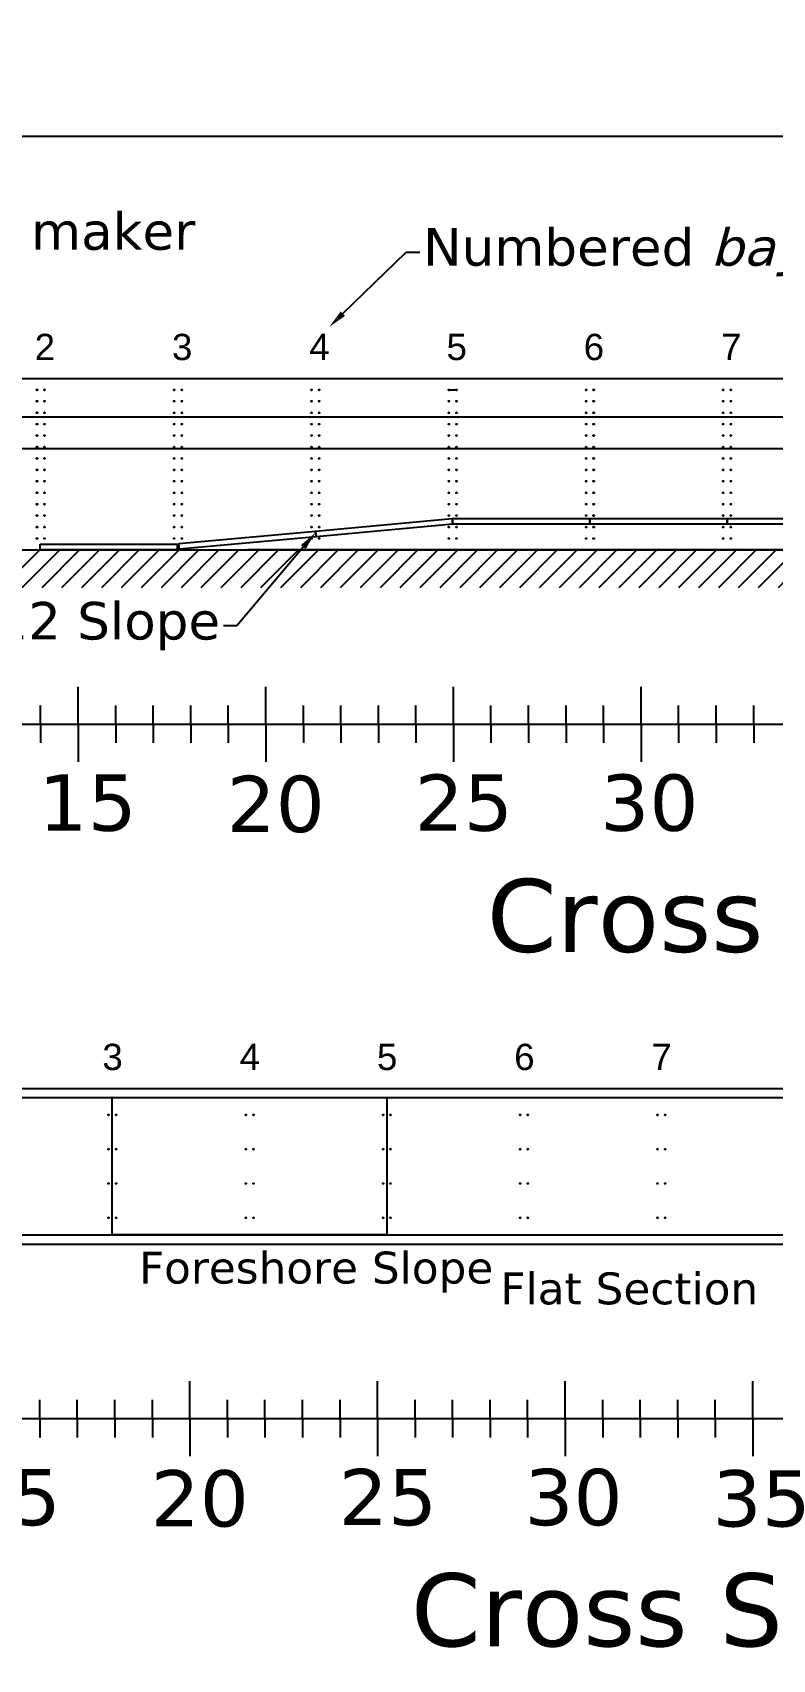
# Model space of a CAD drawing. Header units: feet. Extents: x 0 to 695, y -979 to -294.
# Drawn here: x 27.12 to 46.83, y -381.27 to -337.9 of the extents above; entities that cross this region are included whole.
import ezdxf
from ezdxf import colors
from ezdxf.entities.mleader import LeaderData, LeaderLine
from ezdxf.math import Vec2, Vec3

# ---------------------------------------------------------------- set-up
doc = ezdxf.new("R2010")
doc.units = ezdxf.units.FT
doc.header["$MEASUREMENT"] = 0
doc.header["$PDMODE"] = 35
for name, color, linetype in [('0.5 m slice', 1, 'Continuous'), ('ATM Mangroves', 3, 'Continuous'), ('Beach Slopes', 80, 'Continuous'), ('LS-DYNA', 4, 'Continuous'), ('Max Crest Water Height', 130, 'Continuous'), ('Max Water Level', 210, 'Continuous'), ('No of Bays', 2, 'Continuous'), ('Slabs', 7, 'Continuous')]:
    doc.layers.add(name, color=color, linetype=linetype)
doc.styles.get("Standard").update_dxf_attribs({"font": 'verdana.ttf'})
doc.dimstyles.new('Meters', dxfattribs={"dimscale": 0.25, "dimtxt": 1, "dimasz": 0.18, "dimexe": 0.178, "dimexo": 0.0625, "dimgap": 0.09, "dimtad": 0, "dimtih": 1, "dimtoh": 1, "dimzin": 0, "dimdsep": 46, "dimtxsty": 'Standard', "dimcen": 0.09, "dimazin": 0, "dimtfac": 1, "dimtofl": 0, "dimtmove": 0, "dimatfit": 3, "dimfxl": 0.5, "dimfxlon": 1, "dimtolj": 1, "dimtzin": 0, "dimarcsym": 0})

# ---------------------------------------------------------------- blocks, each defined once
blk = doc.blocks.new('*D65')
at = {"layer": 'ATM Mangroves', "color": 0, "lineweight": -2, "transparency": 16777216}
for p, q in [((67.799, -348.993), (67.968, -348.993)), ((67.924, -348.993), (67.924, -348.743)), ((67.924, -348.743), (68.174, -348.743)), ((67.924, -350.605), (67.924, -349.243)), ((67.799, -350.855), (67.968, -350.855))]:
    blk.add_line(p, q, dxfattribs=at)
at = {"layer": 'ATM Mangroves', "color": 0, "transparency": 16777216}
for points in [[(67.882, -349.243), (67.965, -349.243), (67.924, -348.993)], [(67.882, -350.605), (67.965, -350.605), (67.924, -350.855)]]:
    blk.add_solid(points, dxfattribs=at)
at = {"layer": 'Defpoints', "color": 0, "transparency": 16777216}
for p in [(41.219, -348.993), (38.414, -350.855), (67.924, -350.855)]:
    blk.add_point(p, dxfattribs=at)
at = {"layer": 'ATM Mangroves', "color": 0, "transparency": 16777216, "insert": (69.469, -348.743), "char_height": 0.25, "attachment_point": 5}
blk.add_mtext('\\A1;{\\H1.1x;1.9 m (6.1 ft)}', dxfattribs=at)
blk = doc.blocks.new('*D66')
at = {"layer": 'ATM Mangroves', "color": 0, "lineweight": -2, "transparency": 16777216}
for p, q in [((67.794, -348.143), (67.963, -348.143)), ((67.919, -348.143), (67.919, -347.873)), ((67.919, -347.873), (68.169, -347.873)), ((67.919, -350.605), (67.919, -348.393)), ((67.794, -350.855), (67.963, -350.855))]:
    blk.add_line(p, q, dxfattribs=at)
at = {"layer": 'ATM Mangroves', "color": 0, "transparency": 16777216}
for points in [[(67.877, -348.393), (67.961, -348.393), (67.919, -348.143)], [(67.877, -350.605), (67.961, -350.605), (67.919, -350.855)]]:
    blk.add_solid(points, dxfattribs=at)
at = {"layer": 'Defpoints', "color": 0, "transparency": 16777216}
for p in [(43.801, -348.143), (42.071, -350.855), (67.919, -350.855)]:
    blk.add_point(p, dxfattribs=at)
at = {"layer": 'ATM Mangroves', "color": 0, "transparency": 16777216, "insert": (69.475, -347.873), "char_height": 0.25, "width": 3.78758, "attachment_point": 5}
blk.add_mtext('\\A1;{\\H1.1x;2.7 m (8.9 ft)}', dxfattribs=at)
blk = doc.blocks.new('*D110')
at = {"color": 0, "lineweight": -2, "transparency": 16777216}
for p, q in [((5.44, -341.666), (5.44, -340.166)), ((109.843, -341.666), (109.843, -340.166)), ((6.44, -340.666), (50.787, -340.666)), ((108.843, -340.666), (67.289, -340.666))]:
    blk.add_line(p, q, dxfattribs=at)
at = {"color": 0, "transparency": 16777216}
for points in [[(6.44, -340.499), (6.44, -340.833), (5.44, -340.666)], [(108.843, -340.499), (108.843, -340.833), (109.843, -340.666)]]:
    blk.add_solid(points, dxfattribs=at)
at = {"layer": 'Defpoints', "color": 0, "transparency": 16777216}
for p in [(109.843, -340.666), (5.44, -347.121), (109.843, -347.121)]:
    blk.add_point(p, dxfattribs=at)
at = {"color": 0, "transparency": 16777216, "insert": (59.038, -340.666), "char_height": 0.875, "attachment_point": 5}
blk.add_mtext('\\A1;{\\H1.71429x;104 m (341 ft)}', dxfattribs=at)

msp = doc.modelspace()

# ---------------------------------------------------------------- hatches: boundary and pattern name
at = {"transparency": 33554687}
h = msp.add_hatch(dxfattribs=at)
h.set_pattern_fill('ANSI31', color=256, scale=3)
h.set_pattern_definition([(45, (0.40018, 63.69067), (-0.26516504, 0.26516504), [])])
h.paths.add_polyline_path([(12.81, -351.693), (5.44, -351.693), (5.44, -352.693), (100.491, -352.693), (101.491, -352.693), (101.491, -349.035), (109.608, -349.035), (109.608, -348.035), (100.7, -348.035), (100.7, -351.693), (13.064, -351.693)])

# ---------------------------------------------------------------- linework, layer by layer
for p, q in [((13.064, -347.121), (100.491, -347.121)), ((13.064, -351.693), (100.491, -351.693)), ((23.682, -351.693), (100.7, -351.693)), ((49.292, -351.693), (32.852, -351.693)), ((32.852, -351.693), (34.772, -351.693)), ((49.292, -351.693), (34.772, -351.693))]:
    msp.add_line(p, q, dxfattribs=at)
at = {"color": 0, "transparency": 33554687}
for p, q in [((28.335, -356.338), (28.335, -355.338)), ((33.335, -356.338), (33.335, -355.338)), ((38.335, -356.338), (38.335, -355.338)), ((43.335, -356.338), (43.335, -355.338)), ((27.335, -356.338), (27.335, -355.838)), ((29.335, -356.338), (29.335, -355.838)), ((30.335, -356.338), (30.335, -355.838)), ((31.335, -356.338), (31.335, -355.838)), ((32.335, -356.338), (32.335, -355.838)), ((34.335, -356.338), (34.335, -355.838)), ((35.335, -356.338), (35.335, -355.838)), ((36.335, -356.338), (36.335, -355.838)), ((37.335, -356.338), (37.335, -355.838)), ((39.335, -356.338), (39.335, -355.838)), ((40.335, -356.338), (40.335, -355.838)), ((41.335, -356.338), (41.335, -355.838)), ((42.335, -356.338), (42.335, -355.838)), ((44.335, -356.338), (44.335, -355.838)), ((45.335, -356.338), (45.335, -355.838)), ((46.335, -356.338), (46.335, -355.838)), ((26.335, -356.338), (27.335, -356.338)), ((27.335, -356.338), (27.335, -356.838)), ((27.335, -356.338), (28.335, -356.338)), ((28.335, -356.338), (28.335, -357.338)), ((28.335, -356.338), (29.335, -356.338)), ((29.335, -356.338), (29.335, -356.838)), ((29.335, -356.338), (30.335, -356.338)), ((30.335, -356.338), (30.335, -356.838)), ((30.335, -356.338), (31.335, -356.338)), ((31.335, -356.338), (31.335, -356.838)), ((31.335, -356.338), (32.335, -356.338)), ((32.335, -356.338), (32.335, -356.838)), ((32.335, -356.338), (33.335, -356.338)), ((33.335, -356.338), (34.335, -356.338)), ((33.335, -356.338), (33.335, -357.338)), ((34.335, -356.338), (34.335, -356.838)), ((34.335, -356.338), (35.335, -356.338)), ((35.335, -356.338), (35.335, -356.838)), ((35.335, -356.338), (36.335, -356.338)), ((36.335, -356.338), (36.335, -356.838)), ((36.335, -356.338), (37.335, -356.338)), ((37.335, -356.338), (37.335, -356.838)), ((37.335, -356.338), (38.335, -356.338)), ((38.335, -356.338), (39.335, -356.338)), ((38.335, -356.338), (38.335, -357.338)), ((39.335, -356.338), (39.335, -356.838)), ((39.335, -356.338), (40.335, -356.338)), ((40.335, -356.338), (40.335, -356.838)), ((40.335, -356.338), (41.335, -356.338)), ((41.335, -356.338), (41.335, -356.838)), ((41.335, -356.338), (42.335, -356.338)), ((42.335, -356.338), (42.335, -356.838)), ((42.335, -356.338), (43.335, -356.338)), ((43.335, -356.338), (43.335, -357.338)), ((43.335, -356.338), (44.335, -356.338)), ((44.335, -356.338), (44.335, -356.838)), ((44.335, -356.338), (45.335, -356.338)), ((45.335, -356.338), (45.335, -356.838)), ((45.335, -356.338), (46.335, -356.338)), ((46.335, -356.338), (46.335, -356.838)), ((46.335, -356.338), (47.335, -356.338)), ((31.312, -374.85), (31.312, -373.85)), ((36.312, -374.85), (36.312, -373.85)), ((41.312, -374.85), (41.312, -373.85)), ((46.312, -374.85), (46.312, -373.85)), ((27.312, -374.85), (27.312, -374.35)), ((28.312, -374.85), (28.312, -374.35)), ((29.312, -374.85), (29.312, -374.35)), ((30.312, -374.85), (30.312, -374.35)), ((32.312, -374.85), (32.312, -374.35)), ((33.312, -374.85), (33.312, -374.35)), ((34.312, -374.85), (34.312, -374.35)), ((35.312, -374.85), (35.312, -374.35)), ((37.312, -374.85), (37.312, -374.35)), ((38.312, -374.85), (38.312, -374.35)), ((39.312, -374.85), (39.312, -374.35)), ((40.312, -374.85), (40.312, -374.35)), ((42.312, -374.85), (42.312, -374.35)), ((43.312, -374.85), (43.312, -374.35)), ((44.312, -374.85), (44.312, -374.35)), ((45.312, -374.85), (45.312, -374.35)), ((26.312, -374.85), (27.312, -374.85)), ((27.312, -374.85), (27.312, -375.35)), ((27.312, -374.85), (28.312, -374.85)), ((28.312, -374.85), (28.312, -375.35)), ((28.312, -374.85), (29.312, -374.85)), ((29.312, -374.85), (29.312, -375.35)), ((29.312, -374.85), (30.312, -374.85)), ((30.312, -374.85), (30.312, -375.35)), ((30.312, -374.85), (31.312, -374.85)), ((31.312, -374.85), (32.312, -374.85)), ((31.312, -374.85), (31.312, -375.85)), ((32.312, -374.85), (32.312, -375.35)), ((32.312, -374.85), (33.312, -374.85)), ((33.312, -374.85), (33.312, -375.35)), ((33.312, -374.85), (34.312, -374.85)), ((34.312, -374.85), (34.312, -375.35)), ((34.312, -374.85), (35.312, -374.85)), ((35.312, -374.85), (35.312, -375.35)), ((35.312, -374.85), (36.312, -374.85)), ((36.312, -374.85), (37.312, -374.85)), ((36.312, -374.85), (36.312, -375.85)), ((37.312, -374.85), (37.312, -375.35)), ((37.312, -374.85), (38.312, -374.85)), ((38.312, -374.85), (38.312, -375.35)), ((38.312, -374.85), (39.312, -374.85)), ((39.312, -374.85), (39.312, -375.35)), ((39.312, -374.85), (40.312, -374.85)), ((40.312, -374.85), (40.312, -375.35)), ((40.312, -374.85), (41.312, -374.85)), ((41.312, -374.85), (41.312, -375.85)), ((41.312, -374.85), (42.312, -374.85)), ((42.312, -374.85), (42.312, -375.35)), ((42.312, -374.85), (43.312, -374.85)), ((43.312, -374.85), (43.312, -375.35)), ((43.312, -374.85), (44.312, -374.85)), ((44.312, -374.85), (44.312, -375.35)), ((44.312, -374.85), (45.312, -374.85)), ((45.312, -374.85), (45.312, -375.35)), ((45.312, -374.85), (46.312, -374.85)), ((46.312, -374.85), (47.312, -374.85)), ((46.312, -374.85), (46.312, -375.85))]:
    msp.add_line(p, q, dxfattribs=at)
at = {"transparency": 33554687}
for points in [[(3.438, -366.047), (108.341, -366.047), (108.341, -370.205), (3.438, -370.205)], [(108.091, -366.297), (3.688, -366.297), (3.688, -369.955), (108.091, -369.955)]]:
    msp.add_lwpolyline(points, close=True, dxfattribs=at)
at = {"color": 0, "transparency": 33554687}
for centre in [(27.238, -347.426), (27.441, -347.426), (30.895, -347.426), (31.098, -347.426), (34.553, -347.426), (34.756, -347.426), (38.21, -347.426), (38.414, -347.426), (41.868, -347.426), (42.071, -347.426), (45.526, -347.426), (45.729, -347.426)]:
    msp.add_circle(centre, 0.0127, dxfattribs=at)
at = {"transparency": 33554687}
for centre in [(27.238, -347.73), (27.441, -347.73), (30.895, -347.73), (31.098, -347.73), (34.553, -347.73), (34.756, -347.73), (38.21, -347.73), (38.414, -347.73), (41.868, -347.73), (42.071, -347.73), (45.526, -347.73), (45.729, -347.73), (27.238, -348.035), (27.441, -348.035), (30.895, -348.035), (31.098, -348.035), (34.553, -348.035), (34.756, -348.035), (38.21, -348.035), (38.414, -348.035), (41.868, -348.035), (42.071, -348.035), (45.526, -348.035), (45.729, -348.035), (27.238, -348.34), (27.238, -348.645), (27.441, -348.34), (27.441, -348.645), (30.895, -348.34), (30.895, -348.645), (31.098, -348.34), (31.098, -348.645), (34.553, -348.34), (34.553, -348.645), (34.756, -348.34), (34.756, -348.645), (38.21, -348.34), (38.21, -348.645), (38.414, -348.34), (38.414, -348.645), (41.868, -348.34), (41.868, -348.645), (42.071, -348.34), (42.071, -348.645), (45.526, -348.34), (45.526, -348.645), (45.729, -348.34), (45.729, -348.645), (27.238, -348.95), (27.441, -348.95), (30.895, -348.95), (31.098, -348.95), (34.553, -348.95), (34.756, -348.95), (38.21, -348.95), (38.414, -348.95), (41.868, -348.95), (42.071, -348.95), (45.526, -348.95), (45.729, -348.95), (27.238, -349.254), (27.238, -349.559), (27.441, -349.254), (27.441, -349.559), (30.895, -349.254), (30.895, -349.559), (31.098, -349.254), (31.098, -349.559), (34.553, -349.254), (34.553, -349.559), (34.756, -349.254), (34.756, -349.559), (38.21, -349.254), (38.21, -349.559), (38.414, -349.254), (38.414, -349.559), (41.868, -349.254), (41.868, -349.559), (42.071, -349.254), (42.071, -349.559), (45.526, -349.254), (45.526, -349.559), (45.729, -349.254), (45.729, -349.559), (27.238, -349.864), (27.441, -349.864), (30.895, -349.864), (31.098, -349.864), (34.553, -349.864), (34.756, -349.864), (38.21, -349.864), (38.414, -349.864), (41.868, -349.864), (42.071, -349.864), (45.526, -349.864), (45.729, -349.864), (27.238, -350.169), (27.441, -350.169), (30.895, -350.169), (31.098, -350.169), (34.553, -350.169), (34.756, -350.169), (38.21, -350.169), (38.414, -350.169), (41.868, -350.169), (42.071, -350.169), (45.526, -350.169), (45.729, -350.169), (27.238, -350.474), (27.238, -350.778), (27.441, -350.474), (27.441, -350.778), (30.895, -350.474), (30.895, -350.778), (31.098, -350.474), (31.098, -350.778), (34.553, -350.474), (34.553, -350.778), (34.756, -350.474), (34.756, -350.778), (38.21, -350.474), (38.21, -350.778), (38.414, -350.474), (38.414, -350.778), (41.868, -350.474), (41.868, -350.474), (41.868, -350.778), (42.071, -350.474), (42.071, -350.474), (42.071, -350.778), (45.526, -350.474), (45.526, -350.474), (45.526, -350.778), (45.729, -350.474), (45.729, -350.474), (45.729, -350.778), (27.238, -351.083), (27.441, -351.083), (30.895, -351.083), (31.098, -351.083), (34.553, -351.083), (34.756, -351.083), (38.21, -351.083), (38.414, -351.083), (41.868, -351.083), (42.071, -351.083), (45.526, -351.083), (45.729, -351.083), (27.238, -351.388), (27.441, -351.388), (30.895, -351.388), (31.098, -351.388), (34.553, -351.388), (34.756, -351.388), (38.21, -351.388), (38.414, -351.388), (41.868, -351.388), (42.071, -351.388), (45.526, -351.388), (45.729, -351.388), (29.143, -366.754), (29.346, -366.754), (32.801, -366.754), (33.004, -366.754), (36.458, -366.754), (36.661, -366.754), (40.116, -366.754), (40.319, -366.754), (43.773, -366.754), (43.977, -366.754), (29.143, -367.669), (29.346, -367.669), (32.801, -367.669), (33.004, -367.669), (36.458, -367.669), (36.661, -367.669), (40.116, -367.669), (40.319, -367.669), (43.773, -367.669), (43.977, -367.669), (29.143, -368.583), (29.346, -368.583), (32.801, -368.583), (33.004, -368.583), (36.458, -368.583), (36.661, -368.583), (40.116, -368.583), (40.319, -368.583), (43.773, -368.583), (43.977, -368.583), (29.143, -369.497), (29.346, -369.497), (32.801, -369.497), (33.004, -369.497), (36.458, -369.497), (36.661, -369.497), (40.116, -369.497), (40.319, -369.497), (43.773, -369.497), (43.977, -369.497)]:
    msp.add_circle(centre, 0.0127, dxfattribs=at)
at = {"layer": 'ATM Mangroves', "color": 7, "transparency": 33554687}
msp.add_line((38.21, -347.426), (38.414, -347.426), dxfattribs=at)
msp.add_lwpolyline([(47.548, -366.297), (36.559, -366.297), (36.559, -369.947), (47.548, -369.947)], close=True, dxfattribs=at)
at = {"layer": 'Beach Slopes', "transparency": 33554687}
msp.add_lwpolyline([(36.559, -369.951), (29.238, -369.94), (29.238, -366.283), (36.559, -366.293)], close=True, dxfattribs=at)
at = {"layer": 'LS-DYNA', "transparency": 33554687}
msp.add_line((38.308, -350.855), (38.308, -350.853), dxfattribs=at)
at = {"layer": 'Max Crest Water Height', "color": 7, "transparency": 33554687}
msp.add_line((13.265, -348.143), (100.7, -348.143), dxfattribs=at)
at = {"layer": 'Max Water Level', "transparency": 33554687}
msp.add_line((13.265, -348.993), (96.458, -348.993), dxfattribs=at)
at = {"layer": 'Slabs', "transparency": 33554687}
for points in [[(34.663, -351.189), (38.305, -350.855), (38.319, -351.007), (34.677, -351.341)], [(38.312, -350.855), (41.97, -350.855), (41.97, -351.007), (38.312, -351.007)], [(41.97, -350.855), (45.627, -350.855), (45.627, -351.007), (41.97, -351.007)], [(45.627, -350.855), (49.285, -350.855), (49.285, -351.007), (45.627, -351.007)], [(31.02, -351.524), (34.663, -351.189), (34.677, -351.341), (31.034, -351.675)], [(27.318, -351.54), (30.976, -351.54), (30.976, -351.693), (27.318, -351.693)]]:
    msp.add_lwpolyline(points, close=True, dxfattribs=at)

# ---------------------------------------------------------------- texts
at = {"color": 0, "transparency": 33554687, "char_height": 0.85, "attachment_point": 1}
for s, width, insert in [('Foreshore Slope', 8.92009, (29.954, -370.399)), ('Flat Section', 14.66845, (39.586, -370.953))]:
    msp.add_mtext_dynamic_manual_height_columns(s, width=width, gutter_width=1, heights=[0], dxfattribs=dict(at, insert=insert))
at = {"layer": '0.5 m slice', "color": 1, "transparency": 33554687, "attachment_point": 1}
for s, width, insert, char_height in [('{\\C0;15}', 2.95774, (27.276, -357.679), 1.5), ('{\\C0;20}', 2.95774, (32.289, -357.713), 1.5), ('{\\C0;25}', 2.95774, (37.302, -357.679), 1.5), ('{\\C0;30}', 2.95774, (42.247, -357.679), 1.5), ('{\\C0;Cross Shore Location, x(m)}', 46.22334, (39.222, -360.462), 1.94514), ('{\\C0;15}', 2.95774, (25.253, -376.191), 1.5), ('{\\C0;20}', 2.95774, (30.266, -376.225), 1.5), ('{\\C0;25}', 2.95774, (35.279, -376.191), 1.5), ('{\\C0;30}', 2.95774, (40.225, -376.191), 1.5), ('{\\C0;35}', 2.95774, (45.238, -376.225), 1.5), ('{\\C0;Cross Shore Location, x(m)}', 46.22334, (37.2, -378.974), 1.94514)]:
    msp.add_mtext_dynamic_manual_height_columns(s, width=width, gutter_width=9.726, heights=[0], dxfattribs=dict(at, insert=insert, char_height=char_height))
at = {"layer": 'No of Bays', "color": 0, "transparency": 33554687, "char_height": 3.5, "width": 19.93909, "attachment_point": 1}
for s, insert in [('{\\f@Arial Unicode MS|b0|i0|c0|p34;\\H0.2x;2}', (27.176, -345.932)), ('{\\f@Arial Unicode MS|b0|i0|c0|p34;\\H0.2x;3}', (30.834, -345.932)), ('{\\f@Arial Unicode MS|b0|i0|c0|p34;\\H0.2x;4}', (34.491, -345.932)), ('{\\f@Arial Unicode MS|b0|i0|c0|p34;\\H0.2x;5}', (38.149, -345.932)), ('{\\f@Arial Unicode MS|b0|i0|c0|p34;\\H0.2x;6}', (41.806, -345.932)), ('{\\f@Arial Unicode MS|b0|i0|c0|p34;\\H0.2x;7}', (45.464, -345.932)), ('{\\f@Arial Unicode MS|b0|i0|c0|p34;\\H0.2x;3}', (28.98, -364.858)), ('{\\f@Arial Unicode MS|b0|i0|c0|p34;\\H0.2x;4}', (32.637, -364.858)), ('{\\f@Arial Unicode MS|b0|i0|c0|p34;\\H0.2x;5}', (36.295, -364.858)), ('{\\f@Arial Unicode MS|b0|i0|c0|p34;\\H0.2x;6}', (39.953, -364.858)), ('{\\f@Arial Unicode MS|b0|i0|c0|p34;\\H0.2x;7}', (43.61, -364.858))]:
    msp.add_mtext(s, dxfattribs=dict(at, insert=insert))

# ---------------------------------------------------------------- dimensions: what is measured, and where the dimension line sits
at = {"transparency": 33554687}
dim = msp.add_linear_dim(base=(109.843, -340.666), p1=(5.44, -347.121), p2=(109.843, -347.121), text='{\\H1.71429x;<> (341 ft)}', dimstyle='Meters', override={"dimtxt": 3.5, "dimasz": 4, "dimexe": 2, "dimgap": 3, "dimdec": 0, "dimpost": ' m', "dimfxl": 4}, dxfattribs=at)
dim.commit()
dim.dimension.update_dxf_attribs({"geometry": '*D110', "text_midpoint": (59.038, -340.666), "dimtype": 160})
at = {"layer": 'ATM Mangroves', "color": 7, "transparency": 33554687}
for base, p1, p2, text, picture, middle in [((67.919, -350.855), (43.801, -348.143), (42.071, -350.855), '{\\H1.1x;<> (8.9 ft)}', '*D66', (69.475, -347.873)), ((67.924, -350.855), (41.219, -348.993), (38.414, -350.855), '{\\H1.1x;<> (6.1 ft)}', '*D65', (69.469, -348.743))]:
    dim = msp.add_linear_dim(base=base, p1=p1, p2=p2, angle=90, text=text, dimstyle='Meters', override={"dimasz": 1, "dimdec": 1, "dimpost": ' m'}, dxfattribs=at)
    dim.commit()
    dim.dimension.update_dxf_attribs({"geometry": picture, "text_midpoint": middle, "dimtype": 160})

# ---------------------------------------------------------------- leaders
at = {"transparency": 33554687}
ml = msp.add_multileader_mtext('Standard', dxfattribs=at)
ml.set_content('Piston-type wave maker', color=256)
ml.set_leader_properties()
ml.build(insert=Vec2(0, 0))
ml.multileader.update_dxf_attribs({"dogleg_length": 0.36, "arrow_head_size": 0.5})
ctx = ml.context
ctx.base_point, ctx.char_height, ctx.arrow_head_size, ctx.landing_gap_size, ctx.plane_origin = Vec3(14.769, -343.329), 1, 0.5, 0.09, Vec3(10.812, -345.871)
notes = []
notes.append((ctx, [(0, (1, 1, 0), (14.409, -343.329), (1, 0), 0.36, [(0, [(10.812, -345.871)], 0, [])])]))
ctx.mtext.insert, ctx.mtext.flow_direction = Vec3(14.859, -342.69), 5
ml = msp.add_multileader_mtext('Standard', dxfattribs=at)
ml.set_content('Numbered {\\fVerdana|b0|i1|c0|p34;bays}', color=256)
ml.set_leader_properties()
ml.build(insert=Vec2(0, 0))
ml.multileader.update_dxf_attribs({"dogleg_length": 0.36, "arrow_head_size": 0.5})
ctx = ml.context
ctx.base_point, ctx.char_height, ctx.arrow_head_size, ctx.landing_gap_size, ctx.plane_origin = Vec3(37.436, -343.753), 1, 0.5, 0.09, Vec3(35.031, -345.743)
notes.append((ctx, [(0, (1, 1, 0), (37.076, -343.753), (1, 0), 0.36, [(0, [(35.031, -345.743)], 0, [])])]))
ctx.mtext.insert, ctx.mtext.flow_direction = Vec3(37.526, -343.114), 5
ml = msp.add_multileader_mtext('Standard', dxfattribs=at)
ml.set_content('1:12 Slope', color=256)
ml.set_leader_properties()
ml.build(insert=Vec2(0, 0))
ml.multileader.update_dxf_attribs({"dogleg_length": 0.36, "arrow_head_size": 0.5})
ctx = ml.context
ctx.base_point, ctx.char_height, ctx.arrow_head_size, ctx.landing_gap_size, ctx.plane_origin = Vec3(24.721, -353.719), 1, 0.5, 0.09, Vec3(49.851, -353.061)
ctx.text_align_type = 2
notes.append((ctx, [(1, (1, 1, 0), (32.567, -353.719), (-1, 0), 0.36, [(0, [(34.654, -351.236)], 0, [])])]))
ctx.mtext.insert, ctx.mtext.alignment, ctx.mtext.flow_direction = Vec3(32.117, -353.08), 3, 5
for ctx, leaders in notes:
    for number, flags, end, landing, length, lines in leaders:
        leader = LeaderData()
        leader.index, (leader.has_last_leader_line, leader.has_dogleg_vector, leader.attachment_direction) = number, flags
        leader.last_leader_point, leader.dogleg_vector, leader.dogleg_length = Vec3(end), Vec3(landing), length
        for number, points, colour, breaks in lines:
            line = LeaderLine()
            line.index, line.vertices, line.color, line.breaks = number, Vec3.list(points), colors.encode_raw_color(colour), breaks
            leader.lines.append(line)
        ctx.leaders.append(leader)

doc.saveas('drawing.dxf')
